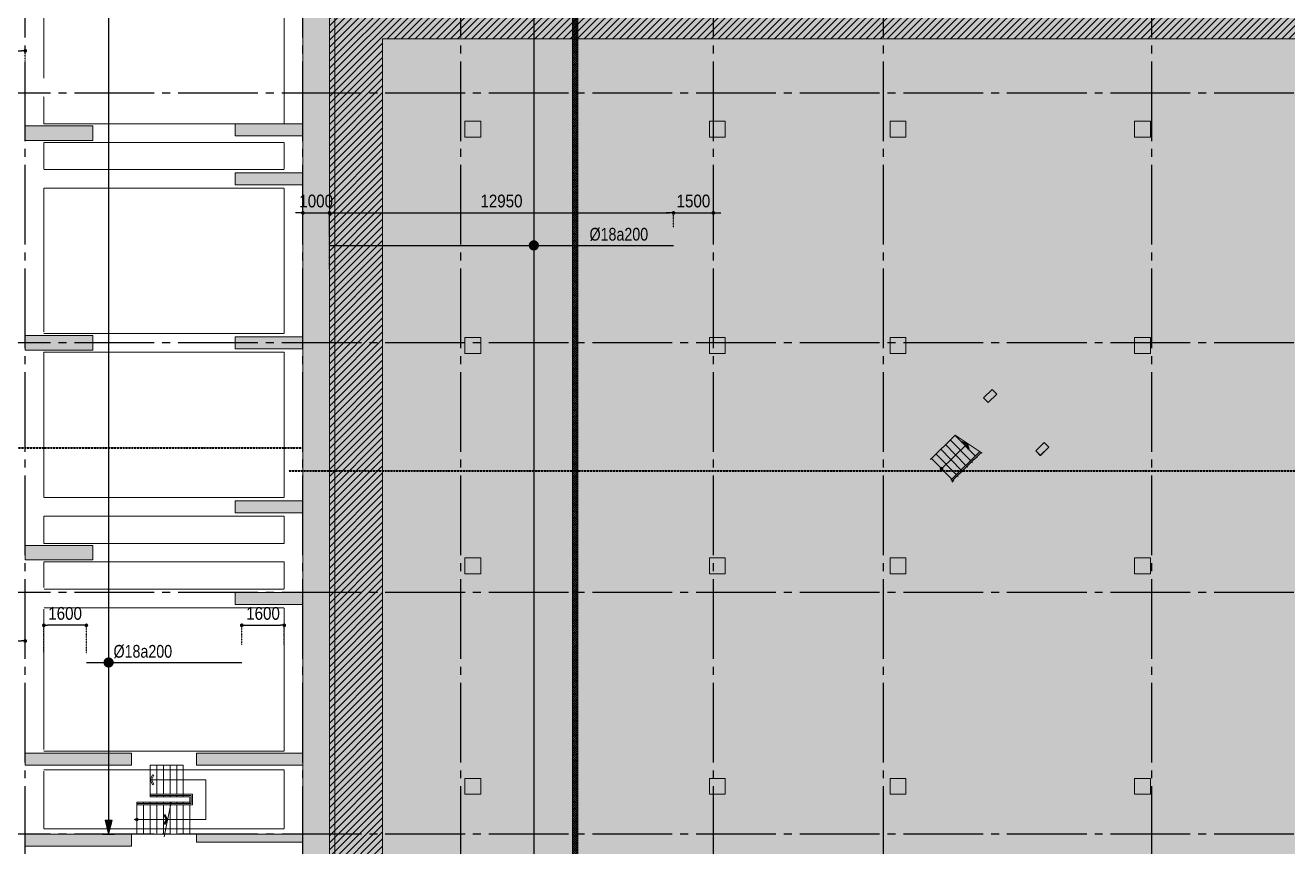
# Model space of a CAD drawing. Header units: millimetres. Extents: x -3819597 to -2591384, y 582389 to 820195.
# Drawn here: x -3077006 to -3029485, y 707156 to 738094 of the extents above; entities that cross this region are included whole.
import ezdxf
from ezdxf.enums import TextEntityAlignment as Align
from ezdxf.xclip import XClip

# ---------------------------------------------------------------- set-up
doc = ezdxf.new("R2010")
doc.units = ezdxf.units.MM
doc.header["$MEASUREMENT"] = 0
doc.header["$XCLIPFRAME"] = 0
for name, pattern in [('CENTER', [2, 1.25, -0.25, 0.25, -0.25]), ('CHG_XX_Cot_Ham 2$0$$AUDIT_BAD_LTYPE3', [0]), ('CHG_XX_Damsan_Ham 2$0$CHG_XX_Damsan_Ham 2$0$HIDDEN', [0.375, 0.25, -0.125]), ('CHG_XX_Damsan_Ham 2$0$MB Ham 2$0$Hidden21', [3, 2, -1]), ('CHG_XX_Luoi truc$0$MB_Luoi truc$0$Center101', [13, 10, -1, 1, -1]), ('DOT2', [0.125, 0, -0.125]), ('HIDDEN', [0.375, 0.25, -0.125])]:
    doc.linetypes.add(name, pattern=pattern)
doc.layers.get('0').update_dxf_attribs({"lineweight": 9})
doc.layers.get('Defpoints').update_dxf_attribs({"color": 10, "lineweight": 0})
for name, color, linetype in [('02HN. TEXT B', 1, 'Continuous'), ('08HN. SSS X', 6, 'Continuous'), ('12HN. GRID', 1, 'CENTER'), ("CHG_XX_Damsan_Ham 2$0$CHG_XX_Damsan_Ham 2$0$'S_General_Hatch_8", 8, 'Continuous'), ('CHG_XX_Damsan_Ham 2$0$MB Ham 2$0$Staircase', 30, 'Continuous'), ('CHG_XX_Damsan_Ham 2$0$MB Ham 2$0$Staircase Hidden', 34, 'CHG_XX_Damsan_Ham 2$0$MB Ham 2$0$Hidden21'), ('CHG_XX_Luoi truc$0$Grid', 34, 'Continuous'), ('CHG_XX_Luoi truc$0$Grid Line', 8, 'CHG_XX_Luoi truc$0$MB_Luoi truc$0$Center101'), ('dim', 51, 'Continuous')]:
    doc.layers.add(name, color=color, linetype=linetype)
for name, color, linetype, lineweight, plot in [('CHG_XX_Cot_Ham 2$0$NS-Column-H2', 90, 'Continuous', 13, False), ('CHG_XX_Cot_Ham 2$0$NS-Column-H2 @ 1', 90, 'Continuous', 13, False), ('CHG_XX_Cot_Ham 2$0$NS-Column-H2 @ 150', 90, 'Continuous', 13, False)]:
    doc.layers.add(name, color=color, linetype=linetype, lineweight=lineweight, plot=plot)
for name, color, linetype, lineweight in [('CHG_XX_Cot_Ham 2$0$NS-Pier-H2', 150, 'Continuous', 13), ('CHG_XX_Cot_Ham 2$0$NS-Pier-H2 @ 1', 150, 'Continuous', 13), ('CHG_XX_Cot_Ham 2$0$NS-Pier-H2 @ 150', 150, 'Continuous', 13), ("CHG_XX_Damsan_Ham 2$0$CHG_XX_Damsan_Ham 2$0$'S_General_Hidden_1 Thin", 1, 'CHG_XX_Damsan_Ham 2$0$CHG_XX_Damsan_Ham 2$0$HIDDEN', 18), ('CHG_XX_Damsan_Ham 2$0$CHG_XX_Damsan_Ham 2$0$DBAO', 3, 'Continuous', 13), ('CHG_XX_Damsan_Ham 2$0$CHG_XX_Damsan_Ham 2$0$DTE-MEP-H-SLAB TEXT', 3, 'Continuous', 0), ('CHG_XX_Damsan_Ham 2$0$CHG_XX_Damsan_Ham 2$0$HATCH', 154, 'Continuous', 9), ('CHG_XX_Damsan_Ham 2$0$CHG_XX_Damsan_Ham 2$0$mach ngung thi cong', 6, 'Continuous', 13), ('CHG_XX_Damsan_Ham 2$0$CHG_XX_Damsan_Ham 2$0$Start hatch', 8, 'Continuous', 25), ('CHG_XX_Damsan_Ham 2$0$HATCH', 57, 'Continuous', 9), ('CHG_XX_Damsan_Ham 2$0$mach ngung thi cong', 6, 'Continuous', 13), ('CHG_XX_Damsan_Ham 2$0$tam cap ram', 8, 'Continuous', 5), ('thep chay suot', 5, 'HIDDEN', 40)]:
    doc.layers.add(name, color=color, linetype=linetype, lineweight=lineweight)
doc.styles.add('[HN042014]STYLE', font='arial.ttf', dxfattribs={"width": 0.8})
doc.styles.add('CHG_XX_Luoi truc$0$MB_Luoi truc$0$Grid A-F$0$VNI-HelveCB', font='VHELVCB_0.TTF')
doc.styles.add('MB_Luoi truc$0$Arial_C', font='arial.ttf', dxfattribs={"width": 0.85})
doc.dimstyles.new('200', dxfattribs={"dimscale": 200, "dimtxt": 2.4, "dimasz": 0.7, "dimexe": 0.0003, "dimexo": 0, "dimgap": 1, "dimtad": 1, "dimdec": 0, "dimzin": 12, "dimdsep": 46, "dimtxsty": 'MB_Luoi truc$0$Arial_C', "dimblk": 'MB_Luoi truc$0$_Dot', "dimcen": 0.5, "dimclrd": 256, "dimclre": 8, "dimclrt": 1, "dimadec": 0, "dimazin": 0, "dimtfac": 1, "dimtdec": 0, "dimtix": 1, "dimtmove": 2, "dimatfit": 3, "dimldrblk": 'MB_Luoi truc$0$HTT Arrow 30', "dimfxl": 1, "dimtolj": 1, "dimtzin": 0, "dimlwe": -1, "dimarcsym": 0})
pattern_1 = [(45, (170555.19, -8650), (-44.194174, 44.194174), []), (135, (170555.19, -8650), (-44.194174, -44.194174), [])]

# ---------------------------------------------------------------- blocks, each defined once
blk = doc.blocks.new('*U77')
at = {"layer": '12HN. GRID', "linetype": 'Continuous'}
h = blk.add_hatch(color=256, dxfattribs=at)
h.dxf.hatch_style = 1
h.paths.add_polyline_path([(-44, 8652), (44, 8652), (0, 8828)])
h = blk.add_hatch(color=256, dxfattribs=at)
h.dxf.hatch_style = 1
h.paths.add_polyline_path([(0, -2155), (44, -1979), (-44, -1979)])
at = {"layer": '08HN. SSS X', "linetype": 'ByBlock', "ltscale": 10}
for p, q in [((-279, 0), (1671, 0)), ((-279, 0), (-279, 0)), ((1671, 0), (1671, 0))]:
    blk.add_line(p, q, dxfattribs=at)
at = {"layer": '12HN. GRID', "linetype": 'Continuous'}
for p, q in [((-75, 8828), (75, 8828)), ((-44, 8652), (0, 8828)), ((0, 8828), (0, -2155)), ((0, 8828), (44, 8652)), ((-44, 8652), (44, 8652)), ((-44, -1979), (44, -1979)), ((-44, -1979), (0, -2155)), ((0, -2155), (44, -1979)), ((-75, -2155), (75, -2155))]:
    blk.add_line(p, q, dxfattribs=at)
at = {"layer": '12HN. GRID', "linetype": 'Continuous', "const_width": 64, "flags": 128}
blk.add_lwpolyline([(-32, 0, 1), (32, 0, 1)], format="xyb", close=True, dxfattribs=at)
at = {"layer": '02HN. TEXT B', "linetype": 'ByBlock', "style": '[HN042014]STYLE', "width": 0.8, "flags": 8}
blk.add_attdef('1', text='', height=160, dxfattribs=at).set_placement((62, 140), align=Align.MIDDLE_LEFT)
blk.add_attdef('0', text='', height=160, dxfattribs=at).set_placement((1102, 160), align=Align.MIDDLE_CENTER)
at = {"layer": 'Defpoints', "color": 9, "linetype": 'ByBlock', "style": '[HN042014]STYLE', "width": 0.8, "flags": 9}
for tag, p in [('2', (1128, 8134)), ('3', (1128, 7729)), ('4', (1128, 7324)), ('5', (1128, 6934))]:
    blk.add_attdef(tag, text='', height=250, dxfattribs=at).set_placement(p, align=Align.MIDDLE_CENTER)
blk = doc.blocks.new('MB_Luoi truc$0$_Dot')
at = {"color": 0, "linetype": 'ByBlock', "lineweight": -2}
blk.add_line((-0.5, 0), (-1, 0), dxfattribs=at)
at = {"color": 0, "linetype": 'ByBlock', "const_width": 0.5}
blk.add_lwpolyline([(-0.25, 0, 1), (0.25, 0, 1)], format="xyb", close=True, dxfattribs=at)
blk = doc.blocks.new('*D76')
at = {"layer": 'Defpoints', "color": 0, "transparency": 16777216}
for p in [(-3076306, 715496), (-3076306, 714434), (-3074706, 714434)]:
    blk.add_point(p, dxfattribs=at)
at = {"layer": 'dim', "color": 8, "linetype": 'DOT2', "transparency": 16777216}
for p, q in [((-3076306, 714434), (-3076306, 715496)), ((-3074706, 714434), (-3074706, 715496))]:
    blk.add_line(p, q, dxfattribs=at)
at = {"layer": 'dim', "lineweight": -2, "transparency": 16777216}
blk.add_line((-3074846, 715496), (-3076166, 715496), dxfattribs=at)
at = {"layer": 'dim', "lineweight": -2, "transparency": 16777216, "xscale": 140, "yscale": 140, "zscale": 140, "rotation": 180}
blk.add_blockref('MB_Luoi truc$0$_Dot', (-3076306, 715496), dxfattribs=at)
at = {"layer": 'dim', "lineweight": -2, "transparency": 16777216, "xscale": 140, "yscale": 140, "zscale": 140}
blk.add_blockref('MB_Luoi truc$0$_Dot', (-3074706, 715496), dxfattribs=at)
at = {"layer": 'dim', "color": 1, "transparency": 16777216, "insert": (-3075506, 715941), "char_height": 480, "attachment_point": 5, "style": 'MB_Luoi truc$0$Arial_C'}
blk.add_mtext('\\A1;1600', dxfattribs=at)
blk = doc.blocks.new('MB_Luoi truc$0$HTT Arrow 30')
blk.add_hatch(color=256).paths.add_polyline_path([(-2.5, 0.375), (-2.5, -0.375), (0, 0)])
at = {"color": 0, "linetype": 'ByBlock', "lineweight": -2}
for p, q in [((0, 0), (-2.5, 0.375)), ((-2.5, -0.375), (-2.5, 0.375)), ((0, 0), (-2.5, -0.375))]:
    blk.add_line(p, q, dxfattribs=at)
blk = doc.blocks.new('*D78')
at = {"layer": 'Defpoints', "color": 0, "transparency": 16777216}
for p in [(-3067256, 715496), (-3068856, 714758), (-3067256, 714758)]:
    blk.add_point(p, dxfattribs=at)
at = {"layer": 'dim', "color": 8, "linetype": 'DOT2', "transparency": 16777216}
for p, q in [((-3068856, 714758), (-3068856, 715496)), ((-3067256, 714758), (-3067256, 715496))]:
    blk.add_line(p, q, dxfattribs=at)
at = {"layer": 'dim', "lineweight": -2, "transparency": 16777216}
blk.add_line((-3068716, 715496), (-3067396, 715496), dxfattribs=at)
at = {"layer": 'dim', "lineweight": -2, "transparency": 16777216, "xscale": 140, "yscale": 140, "zscale": 140, "rotation": 180}
blk.add_blockref('MB_Luoi truc$0$_Dot', (-3068856, 715496), dxfattribs=at)
at = {"layer": 'dim', "lineweight": -2, "transparency": 16777216, "xscale": 140, "yscale": 140, "zscale": 140}
blk.add_blockref('MB_Luoi truc$0$_Dot', (-3067256, 715496), dxfattribs=at)
at = {"layer": 'dim', "color": 1, "transparency": 16777216, "insert": (-3068056, 715941), "char_height": 480, "attachment_point": 5, "style": 'MB_Luoi truc$0$Arial_C'}
blk.add_mtext('\\A1;1600', dxfattribs=at)
blk = doc.blocks.new('*D81')
at = {"layer": 'Defpoints', "color": 0, "transparency": 16777216}
for p in [(-3077006, 714906), (-3078806, 714434), (-3077006, 714434)]:
    blk.add_point(p, dxfattribs=at)
at = {"layer": 'dim', "color": 8, "linetype": 'DOT2', "transparency": 16777216}
for p, q in [((-3078806, 714434), (-3078806, 714906)), ((-3077006, 714434), (-3077006, 714906))]:
    blk.add_line(p, q, dxfattribs=at)
at = {"layer": 'dim', "lineweight": -2, "transparency": 16777216}
blk.add_line((-3078666, 714906), (-3077146, 714906), dxfattribs=at)
at = {"layer": 'dim', "lineweight": -2, "transparency": 16777216, "xscale": 140, "yscale": 140, "zscale": 140, "rotation": 180}
blk.add_blockref('MB_Luoi truc$0$_Dot', (-3078806, 714906), dxfattribs=at)
at = {"layer": 'dim', "lineweight": -2, "transparency": 16777216, "xscale": 140, "yscale": 140, "zscale": 140}
blk.add_blockref('MB_Luoi truc$0$_Dot', (-3077006, 714906), dxfattribs=at)
at = {"layer": 'dim', "color": 1, "transparency": 16777216, "insert": (-3077906, 715351), "char_height": 480, "attachment_point": 5, "style": 'MB_Luoi truc$0$Arial_C'}
blk.add_mtext('\\A1;1800', dxfattribs=at)
blk = doc.blocks.new('*U676')
at = {"layer": 'thep chay suot', "linetype": 'HIDDEN', "ltscale": 10}
blk.add_line((-16401, 0), (1993, 0), dxfattribs=at)
at = {"layer": 'thep chay suot', "linetype": 'ByBlock', "ltscale": 0.001}
blk.add_line((-16401, 0), (-16401, 0), dxfattribs=at)
at = {"layer": '02HN. TEXT B', "linetype": 'ByBlock', "style": '[HN042014]STYLE', "width": 0.8, "flags": 8}
blk.add_attdef('0', text='', height=160, dxfattribs=at).set_placement((-351, 260), align=Align.MIDDLE_CENTER)
blk.add_attdef('1', text='', height=160, dxfattribs=at).set_placement((152, 180), align=Align.MIDDLE_LEFT)
at = {"layer": 'Defpoints', "color": 9, "linetype": 'ByBlock', "style": '[HN042014]STYLE', "width": 0.8, "flags": 9}
for tag, p in [('2', (-12026, -1275)), ('3', (-12026, -1680)), ('4', (-12026, -2085)), ('5', (-12026, -2475))]:
    blk.add_attdef(tag, text='', height=250, dxfattribs=at).set_placement(p, align=Align.MIDDLE_CENTER)
blk = doc.blocks.new('*U741')
at = {"layer": '12HN. GRID', "linetype": 'Continuous'}
h = blk.add_hatch(color=256, dxfattribs=at)
h.dxf.hatch_style = 1
h.paths.add_polyline_path([(-44, 3417), (44, 3417), (0, 3593)])
h = blk.add_hatch(color=256, dxfattribs=at)
h.dxf.hatch_style = 1
h.paths.add_polyline_path([(0, -11824), (44, -11648), (-44, -11648)])
at = {"layer": '08HN. SSS X', "linetype": 'ByBlock', "ltscale": 10}
for p, q in [((-2564, 0), (1753, 0)), ((-2564, 0), (-2564, 0)), ((1753, 0), (1753, 0))]:
    blk.add_line(p, q, dxfattribs=at)
at = {"layer": '12HN. GRID', "linetype": 'Continuous'}
for p, q in [((-75, 3593), (75, 3593)), ((-44, 3417), (0, 3593)), ((0, 3593), (0, -11824)), ((0, 3593), (44, 3417)), ((-44, 3417), (44, 3417)), ((-44, -11648), (44, -11648)), ((-44, -11648), (0, -11824)), ((0, -11824), (44, -11648)), ((-75, -11824), (75, -11824))]:
    blk.add_line(p, q, dxfattribs=at)
at = {"layer": '12HN. GRID', "linetype": 'Continuous', "const_width": 64, "flags": 128}
blk.add_lwpolyline([(-32, 0, 1), (32, 0, 1)], format="xyb", close=True, dxfattribs=at)
at = {"layer": '02HN. TEXT B', "linetype": 'ByBlock', "style": '[HN042014]STYLE', "width": 0.8, "flags": 8}
blk.add_attdef('1', text='', height=160, dxfattribs=at).set_placement((699, 140), align=Align.MIDDLE_LEFT)
blk.add_attdef('0', text='', height=160, dxfattribs=at).set_placement((1102, 160), align=Align.MIDDLE_CENTER)
at = {"layer": 'Defpoints', "color": 9, "linetype": 'ByBlock', "style": '[HN042014]STYLE', "width": 0.8, "flags": 9}
for tag, p in [('2', (99, 8444)), ('3', (99, 8039)), ('4', (99, 7634)), ('5', (99, 7244))]:
    blk.add_attdef(tag, text='', height=250, dxfattribs=at).set_placement(p, align=Align.MIDDLE_CENTER)
blk = doc.blocks.new('*D740')
at = {"layer": 'Defpoints', "color": 0, "transparency": 16777216}
for p in [(-3051106, 731026), (-3052606, 730462), (-3051106, 730462)]:
    blk.add_point(p, dxfattribs=at)
at = {"layer": 'dim', "lineweight": -2, "transparency": 16777216}
for p, q in [((-3052746, 731026), (-3052886, 731026)), ((-3052606, 731026), (-3051106, 731026)), ((-3050966, 731026), (-3050826, 731026))]:
    blk.add_line(p, q, dxfattribs=at)
at = {"layer": 'dim', "color": 8, "linetype": 'DOT2', "transparency": 16777216}
for p, q in [((-3052606, 730462), (-3052606, 731026)), ((-3051106, 730462), (-3051106, 731026))]:
    blk.add_line(p, q, dxfattribs=at)
at = {"layer": 'dim', "lineweight": -2, "transparency": 16777216, "xscale": 140, "yscale": 140, "zscale": 140}
blk.add_blockref('MB_Luoi truc$0$_Dot', (-3052606, 731026), dxfattribs=at)
at = {"layer": 'dim', "lineweight": -2, "transparency": 16777216, "xscale": 140, "yscale": 140, "zscale": 140, "rotation": 180}
blk.add_blockref('MB_Luoi truc$0$_Dot', (-3051106, 731026), dxfattribs=at)
at = {"layer": 'dim', "color": 1, "transparency": 16777216, "insert": (-3051856, 731471), "char_height": 480, "attachment_point": 5, "style": 'MB_Luoi truc$0$Arial_C'}
blk.add_mtext('\\A1;1500', dxfattribs=at)
blk = doc.blocks.new('*U1035')
at = {"layer": 'CHG_XX_Cot_Ham 2$0$NS-Pier-H2 @ 1'}
h = blk.add_hatch(color=256, dxfattribs=at)
h.dxf.hatch_style = 1
h.paths.add_polyline_path([(450, 0), (0, 0), (0, -2550), (450, -2550)])
at = {"layer": 'CHG_XX_Cot_Ham 2$0$NS-Pier-H2 @ 150'}
h = blk.add_hatch(color=256, dxfattribs=at)
h.dxf.hatch_style = 1
h.paths.add_polyline_path([(450, 0), (0, 0), (0, -2550), (450, -2550)])
blk = doc.blocks.new('CHG_XX_Cot_Ham 2$0$Block A_C450x2250')
at = {"layer": 'CHG_XX_Cot_Ham 2$0$NS-Pier-H2'}
blk.add_lwpolyline([(450, -2550), (0, -2550), (0, 0), (450, 0)], close=True, dxfattribs=at)
blk.add_blockref('*U1035', (0, 0), dxfattribs=at)
blk = doc.blocks.new('*U1036')
at = {"layer": 'CHG_XX_Cot_Ham 2$0$NS-Column-H2 @ 1'}
h = blk.add_hatch(color=256, dxfattribs=at)
h.dxf.hatch_style = 1
h.paths.add_polyline_path([(-300, -300), (-300, 300), (300, 300), (300, -300)])
at = {"layer": 'CHG_XX_Cot_Ham 2$0$NS-Column-H2 @ 150'}
h = blk.add_hatch(color=256, dxfattribs=at)
h.dxf.hatch_style = 1
h.paths.add_polyline_path([(-300, -300), (-300, 300), (300, 300), (300, -300)])
blk = doc.blocks.new('CHG_XX_Cot_Ham 2$0$HoBoi_C600x600')
at = {"layer": 'CHG_XX_Cot_Ham 2$0$NS-Column-H2'}
blk.add_lwpolyline([(300, -300), (300, 300), (-300, 300), (-300, -300)], close=True, dxfattribs=at)
blk.add_blockref('*U1036', (0, 0), dxfattribs=at)
blk = doc.blocks.new('CHG_XX_Cot_Ham 2$0$Block A_C10450x300')
at = {"layer": 'CHG_XX_Cot_Ham 2$0$NS-Pier-H2'}
h = blk.add_hatch(color=256, dxfattribs=at)
h.dxf.hatch_style = 1
h.paths.add_polyline_path([(6450, 0), (6450, -450), (10450, -450), (10450, 0)])
h.paths.add_polyline_path([(4000, -450), (4000, 0), (0, 0), (0, -450)])
for points in [[(0, 0), (4000, 0), (4000, -450), (0, -450)], [(6450, 0), (10450, 0), (10450, -450), (6450, -450)]]:
    blk.add_lwpolyline(points, close=True, dxfattribs=at)
blk = doc.blocks.new('*U1038')
at = {"layer": 'CHG_XX_Cot_Ham 2$0$NS-Pier-H2 @ 1'}
h = blk.add_hatch(color=256, dxfattribs=at)
h.dxf.hatch_style = 1
h.paths.add_polyline_path([(550, 0), (0, 0), (0, -2550), (550, -2550)])
at = {"layer": 'CHG_XX_Cot_Ham 2$0$NS-Pier-H2 @ 150'}
h = blk.add_hatch(color=256, dxfattribs=at)
h.dxf.hatch_style = 1
h.paths.add_polyline_path([(550, 0), (0, 0), (0, -2550), (550, -2550)])
blk = doc.blocks.new('CHG_XX_Cot_Ham 2$0$550x2550')
at = {"layer": 'CHG_XX_Cot_Ham 2$0$NS-Pier-H2'}
blk.add_lwpolyline([(550, -2550), (0, -2550), (0, 0), (550, 0)], close=True, dxfattribs=at)
blk.add_blockref('*U1038', (0, 0), dxfattribs=at)
blk = doc.blocks.new('*U1029')
at = {"layer": 'CHG_XX_Luoi truc$0$Grid Line'}
blk.add_line((0, 0), (0, 608), dxfattribs=at)
at = {"layer": 'CHG_XX_Luoi truc$0$Grid', "lineweight": -2, "style": 'CHG_XX_Luoi truc$0$MB_Luoi truc$0$Grid A-F$0$VNI-HelveCB'}
for tag, p in [('GRIDSUB', (0, 617)), ('GRID', (0, -9))]:
    blk.add_attdef(tag, text='', height=5, dxfattribs=at).set_placement(p, align=Align.MIDDLE)
blk = doc.blocks.new('*U1031')
at = {"layer": 'CHG_XX_Luoi truc$0$Grid Line'}
blk.add_line((0, 0), (0, 438), dxfattribs=at)
at = {"layer": 'CHG_XX_Luoi truc$0$Grid', "lineweight": -2, "style": 'CHG_XX_Luoi truc$0$MB_Luoi truc$0$Grid A-F$0$VNI-HelveCB'}
for tag, p in [('GRIDSUB', (0, 447)), ('GRID', (0, -9))]:
    blk.add_attdef(tag, text='', height=5, dxfattribs=at).set_placement(p, align=Align.MIDDLE)
blk = doc.blocks.new('CHG_XX_Luoi truc')
at = {"layer": 'CHG_XX_Luoi truc$0$Grid', "xscale": 300, "yscale": 300, "zscale": 300}
for p in [(12250, -12747), (22700, -12747), (28650, -12747), (38150, -12747), (44550, -12747), (54650, -12747)]:
    blk.add_blockref('*U1029', p, dxfattribs=at)
at = {"layer": 'CHG_XX_Luoi truc$0$Grid', "xscale": 300.0000000000013, "yscale": 300.0000000000013, "zscale": 300.0000000000013, "rotation": 90}
for p in [(110703, 125550), (110703, 116150), (110703, 106750), (110703, 97650)]:
    blk.add_blockref('*U1031', p, dxfattribs=at)
blk = doc.blocks.new('CHG_XX_Cot_Ham 2')
at = {"layer": 'CHG_XX_Cot_Ham 2$0$NS-Column-H2'}
h = blk.add_hatch(color=256, dxfattribs=at)
h.paths.add_polyline_path([(48641.1, 114396), (48816.3, 114217.7), (48495.4, 113902.2), (48320.1, 114080.5)])
h.paths.add_polyline_path([(50603.8, 112399.1), (50779, 112220.8), (50457.1, 111906.3), (50282.9, 112083.6)])
at = {"layer": 'CHG_XX_Cot_Ham 2$0$NS-Pier-H2'}
h = blk.add_hatch(color=256, dxfattribs=at)
h.dxf.hatch_style = 1
h.paths.add_polyline_path([(99639.2, 163400), (-10900, 163400), (-10900, 85450), (-300, 85450), (-300, 84050), (32350, 84050), (32350, -9000), (103575.5, -9000), (106050, -6022), (106050, 158254.3)])
h.paths.add_polyline_path([(99533.7, 163100), (105750, 158110.4), (105750, 90450), (105650, 90450), (105750, 90450), (105750, 13850), (105750, 13722.3), (105750, -5913.6), (103434.7, -8700), (93599.8, -8700), (93299.8, -8700), (32650, -8700), (32650, 84350), (0, 84350), (0, 85750), (-10600, 85750), (-10600, 163100), (93600, 163100)], flags=16)
h = blk.add_hatch(color=256, dxfattribs=at)
h.dxf.hatch_style = 1
h.paths.add_polyline_path([(18700, 97650), (18700, 97350), (22700, 97350), (22700, 97650)])
h.paths.add_polyline_path([(16250, 97200), (16250, 97650), (12250, 97650), (12250, 97200)])
at = {"layer": 'CHG_XX_Cot_Ham 2$0$NS-Column-H2'}
for points in [[(48641.1, 114396), (48816.3, 114217.7), (48495.4, 113902.2), (48320.1, 114080.5), (48641.1, 114396)], [(50603.8, 112399.1), (50779, 112220.8), (50457.1, 111906.3), (50282.9, 112083.6), (50603.8, 112399.1)], [(50603.8, 112399.1), (50779, 112220.8), (50458.1, 111905.3), (50282.9, 112083.6), (50603.8, 112399.1)]]:
    blk.add_lwpolyline(points, dxfattribs=at)
at = {"layer": 'CHG_XX_Cot_Ham 2$0$NS-Column-H2', "linetype": 'CHG_XX_Cot_Ham 2$0$$AUDIT_BAD_LTYPE3'}
for points in [[(48495.4, 113902.2), (48816.3, 114217.7), (48641.1, 114396), (48320.1, 114080.5), (48495.4, 113902.2)], [(50458.1, 111905.3), (50779, 112220.8), (50603.8, 112399.1), (50282.9, 112083.6), (50458.1, 111905.3)]]:
    blk.add_lwpolyline(points, dxfattribs=at)
at = {"layer": 'CHG_XX_Cot_Ham 2$0$NS-Pier-H2'}
for points in [[(12250, 97650), (16250, 97650), (16250, 97200), (12250, 97200)], [(18700, 97650), (22700, 97650), (22700, 97350), (18700, 97350)]]:
    blk.add_lwpolyline(points, close=True, dxfattribs=at)
at = {"layer": 'Defpoints'}
for p, q in [((48495.4, 113902.2), (48320.1, 114080.5)), ((50458.1, 111905.3), (50282.9, 112083.6))]:
    blk.add_line(p, q, dxfattribs=at)
at = {"layer": 'CHG_XX_Cot_Ham 2$0$NS-Column-H2'}
for p in [(29100, 124200), (38300, 124200), (45100, 124200), (54300, 124200), (29100, 116050), (38300, 116050), (45100, 116050), (54300, 116050), (29100, 107750), (38300, 107750), (45100, 107750), (54300, 107750), (29100, 99450), (38300, 99450), (45100, 99450), (54300, 99450)]:
    blk.add_blockref('CHG_XX_Cot_Ham 2$0$HoBoi_C600x600', p, dxfattribs=at)
at = {"layer": 'CHG_XX_Cot_Ham 2$0$NS-Pier-H2'}
for name, p in [('CHG_XX_Luoi truc', (0, 0)), ('CHG_XX_Cot_Ham 2$0$Block A_C10450x300', (12250, 100700))]:
    blk.add_blockref(name, p, dxfattribs=at)
at = {"layer": 'CHG_XX_Cot_Ham 2$0$NS-Pier-H2', "rotation": 90}
for p in [(12250, 123775), (12250, 115875), (12250, 107975)]:
    blk.add_blockref('CHG_XX_Cot_Ham 2$0$550x2550', p, dxfattribs=at)
at = {"layer": 'CHG_XX_Cot_Ham 2$0$NS-Pier-H2', "xscale": -1, "rotation": 90}
for p in [(20150, 124400), (20150, 124400), (20150, 122550), (20150, 116375), (20150, 110200), (20150, 106750), (20150, 106750)]:
    blk.add_blockref('CHG_XX_Cot_Ham 2$0$Block A_C450x2250', p, dxfattribs=at)
blk = doc.blocks.new('CHG_XX_Damsan_Ham 2$0$CHG_XX_Damsan_Ham 2$0$sdfsgdh')
at = {"layer": 'CHG_XX_Damsan_Ham 2$0$CHG_XX_Damsan_Ham 2$0$Start hatch', "ltscale": 0.5}
h = blk.add_hatch(dxfattribs=at)
h.set_pattern_fill('ANSI37', color=256, scale=500)
h.set_pattern_definition(pattern_1)
h.paths.add_polyline_path([(43750, 200), (43550, 200), (43550, -38999), (43750, -38999)])
h = blk.add_hatch(dxfattribs=at)
h.set_pattern_fill('ANSI37', color=256, scale=500)
h.set_pattern_definition(pattern_1)
h.paths.add_polyline_path([(43750, -38999), (43550, -38999), (43550, -74750), (43750, -74750)])
at = {"layer": 'CHG_XX_Damsan_Ham 2$0$CHG_XX_Damsan_Ham 2$0$DTE-MEP-H-SLAB TEXT', "color": 2, "ltscale": 0.5}
for p, q in [((43550, 200), (43550, -74750)), ((43750, -74750), (43750, 200))]:
    blk.add_line(p, q, dxfattribs=at)
blk = doc.blocks.new('CHG_XX_Damsan_Ham 2$0$MB Ham 2$0$Dot')
at = {"linetype": 'ByBlock', "lineweight": -2}
h = blk.add_hatch(color=0, dxfattribs=at)
edge = h.paths.add_edge_path()
edge.add_arc((0, 0), 0.5, 0, 360)
at = {"color": 0, "linetype": 'ByBlock', "lineweight": -2}
blk.add_line((0, -1), (0, 1), dxfattribs=at)
blk.add_circle((0, 0), 0.5, dxfattribs=at)
blk = doc.blocks.new('CHG_XX_Damsan_Ham 2$0$MB Ham 2$0$Arrow 60')
at = {"linetype": 'ByBlock', "lineweight": -2}
h = blk.add_hatch(color=0, dxfattribs=at)
h.paths.add_polyline_path([(1.88, 0.94), (1.65, 1.38), (0, 0.56), (-1.65, 1.38), (-1.88, 0.94), (0, 0)], flags=17)
h.paths.add_polyline_path([(1.65, 1.38), (1.88, 0.94), (0, 0), (-1.88, 0.94), (-1.65, 1.38), (0, 0.56)])
blk.add_hatch(color=0, dxfattribs=at).paths.add_polyline_path([(1.65, 1.38), (1.88, 0.94), (0, 0), (-1.88, 0.94), (-1.65, 1.38), (0, 0.56)])
at = {"color": 0, "linetype": 'ByBlock', "lineweight": -2}
blk.add_lwpolyline([(1.65, 1.38), (1.88, 0.94), (0, 0), (-1.88, 0.94), (-1.65, 1.38), (0, 0.56)], close=True, dxfattribs=at)
blk = doc.blocks.new('*U966')
at = {"layer": 'CHG_XX_Damsan_Ham 2$0$tam cap ram'}
h = blk.add_hatch(dxfattribs=at)
h.set_pattern_fill('_USER', color=256, scale=250, angle=90, pattern_type=0)
h.set_pattern_definition([(90, (2200, 2550), (-250, 2e-14), [])])
h.paths.add_polyline_path([(1200, 2550), (3200, 2550), (3200, 1450), (1200, 1450)])
h.paths.add_polyline_path([(1200, 1400), (3200, 1400), (3200, 1350), (1200, 1350)])
h.paths.add_polyline_path([(1200, 1200), (3200, 1200), (3200, 1150), (1200, 1150)])
h.paths.add_polyline_path([(1200, 1100), (3200, 1100), (3200, 0), (1200, 0)])
at = {"layer": 'CHG_XX_Damsan_Ham 2$0$MB Ham 2$0$Staircase'}
for p, q in [((1200, 0), (1200, 1100)), ((3200, 0), (3200, 1100)), ((0, 0), (4400, 0))]:
    blk.add_line(p, q, dxfattribs=at)
at = {"layer": 'CHG_XX_Damsan_Ham 2$0$MB Ham 2$0$Staircase Hidden'}
for p, q in [((4400, 2550), (4400, 0)), ((4400, 1200), (4400, 1350))]:
    blk.add_line(p, q, dxfattribs=at)
at = {"layer": 'CHG_XX_Damsan_Ham 2$0$tam cap ram'}
for p, q in [((0, 0), (0, 2550)), ((0, 2550), (4400, 2550)), ((1200, 1450), (1200, 2550)), ((1598, 1350), (1848, 2550)), ((1700, 1350), (1950, 2550)), ((3200, 1450), (3200, 2550)), ((600, 550), (600, 2000)), ((600, 2000), (3800, 2000)), ((3800, 550), (3800, 2000)), ((1100, 1100), (1100, 1450)), ((1100, 1450), (3300, 1450)), ((3300, 1100), (3300, 1450)), ((1100, 1100), (3300, 1100)), ((1150, 1150), (1150, 1400)), ((1150, 1400), (3250, 1400)), ((1150, 1150), (3250, 1150)), ((1200, 1150), (1200, 1400)), ((1200, 1400), (1200, 1350)), ((1200, 1350), (3200, 1350)), ((1200, 1200), (3200, 1200)), ((1200, 1200), (1200, 1150)), ((3200, 1150), (3200, 1400)), ((3250, 1150), (3250, 1400)), ((600, 550), (3800, 550))]:
    blk.add_line(p, q, dxfattribs=at)
for points in [[(1200, 2550), (3200, 2550), (3200, 1450), (1200, 1450)], [(1200, 1400), (3200, 1400), (3200, 1350), (1200, 1350)], [(1200, 1200), (3200, 1200), (3200, 1150), (1200, 1150)], [(1200, 1100), (3200, 1100), (3200, 0), (1200, 0)]]:
    blk.add_lwpolyline(points, close=True, dxfattribs=at)
for centre, start, end in [((1200, 1350), 90, 180), ((3200, 1350), 0, 90), ((1200, 1200), 180, 270), ((3200, 1200), 270, 0)]:
    blk.add_arc(centre, 1200, start, end, dxfattribs=at)
at = {"layer": 'CHG_XX_Damsan_Ham 2$0$tam cap ram', "yscale": 100, "zscale": 100}
for name, p, xscale, rotation in [('CHG_XX_Damsan_Ham 2$0$MB Ham 2$0$Arrow 60', (1835, 2000), 100, 270), ('CHG_XX_Damsan_Ham 2$0$MB Ham 2$0$Dot', (3200, 2000), 100, 270), ('CHG_XX_Damsan_Ham 2$0$MB Ham 2$0$Arrow 60', (3200, 550), -100, 90)]:
    blk.add_blockref(name, p, dxfattribs=dict(at, xscale=xscale, rotation=rotation))
blk = doc.blocks.new('CHG_XX_Damsan_Ham 2$0$ArchStaireH2')
at = {"layer": 'CHG_XX_Damsan_Ham 2$0$tam cap ram'}
for p, q in [((4700, -40800), (4700, -41900)), ((4950, -40800), (4950, -41900)), ((5200, -40800), (5200, -41900)), ((5450, -40800), (5450, -41900)), ((5700, -40800), (5700, -41900)), ((4450, -42250), (4450, -42200)), ((5950, -41950), (4700, -41950)), ((4700, -41950), (4700, -42000)), ((4700, -42250), (4700, -42200)), ((4950, -41950), (4950, -42000)), ((4950, -42250), (4950, -42200)), ((5200, -41950), (5200, -42000)), ((5200, -42250), (5200, -42200)), ((5496, -42200), (5225, -43500)), ((5450, -41950), (5450, -42000)), ((5450, -42250), (5450, -42200)), ((5700, -41950), (5700, -42000)), ((5700, -42250), (5700, -42200)), ((5950, -42250), (5950, -42200)), ((4450, -43400), (4450, -42300)), ((4700, -43400), (4700, -42300)), ((4950, -43400), (4950, -42300)), ((5200, -43400), (5200, -42300)), ((5450, -43400), (5450, -42300)), ((5700, -43400), (5700, -42300)), ((5950, -43400), (5950, -42300)), ((4200, -42850), (5360, -42850))]:
    blk.add_line(p, q, dxfattribs=at)
for points in [[(4700, -41900), (4700, -40800), (5950, -40800), (5950, -42000), (4700, -42000), (4700, -41950)], [(4700, -41350), (6800, -41350), (6800, -42850), (5360, -42850)], [(5246, -43400), (4200, -43400), (4200, -42200), (5496, -42200)], [(5475, -42300), (4200, -42300), (4200, -42250), (5485, -42250)], [(5485, -42250), (6250, -42250), (6250, -41950), (4700, -41950), (4700, -41900), (6300, -41900), (6300, -42300), (5485, -42300)], [(4700, -41950), (5950, -41950), (5950, -42000), (4700, -42000)], [(5496, -42200), (6200, -42200), (6200, -42250)], [(5950, -42000), (6200, -42000), (6200, -42200)], [(6200, -42300), (6200, -43400), (5246, -43400)]]:
    blk.add_lwpolyline(points, dxfattribs=at)
blk.add_lwpolyline([(4838, -41185), (4794, -41163), (4700, -41350), (4794, -41538), (4838, -41515), (4756, -41350)], close=True, dxfattribs=at)
ref = blk.add_blockref('*U966', (38175, -28826), dxfattribs=dict(xscale=-1, rotation=44.5054804266082))
XClip(ref).set_block_clipping_path([(3250, 1350), (3249.9999999999, 2550), (1945, 2550), (1695, 1350)])
for name, p, xscale, yscale, zscale, rotation in [('CHG_XX_Damsan_Ham 2$0$MB Ham 2$0$Arrow 60', (5360, -42850), -100.0000000000001, 100.0000000000001, 100, 90), ('CHG_XX_Damsan_Ham 2$0$MB Ham 2$0$Dot', (4200, -42850), 100.0000000000002, 100.0000000000002, 100.0000000000002, 270)]:
    blk.add_blockref(name, p, dxfattribs=dict(at, xscale=xscale, yscale=yscale, zscale=zscale, rotation=rotation))
blk = doc.blocks.new('CHG_XX_Damsan_Ham 2', base_point=(3089256, -609981))
at = {"layer": "CHG_XX_Damsan_Ham 2$0$CHG_XX_Damsan_Ham 2$0$'S_General_Hatch_8"}
h = blk.add_hatch(dxfattribs=at)
h.set_pattern_fill('CROSS', color=256, scale=2000)
edge = h.paths.add_edge_path()
edge.add_line((76750, 42625), (76750, 65250))
edge.add_line((76750, 65250), (76750, 65850))
edge.add_line((76750, 65850), (77900, 65850))
edge.add_line((77900, 65850), (77900, 89350))
edge.add_line((77900, 89350), (76850, 89350))
edge.add_line((76850, 89350), (76850, 90650))
edge.add_line((76850, 90650), (76852, 131950))
edge.add_line((76852, 131950), (51950, 131950))
edge.add_line((51950, 131950), (51950, 130600))
edge.add_line((51950, 130600), (22700, 130600))
edge.add_line((22700, 130600), (22700, 84050))
edge.add_line((22700, 84050), (32350, 84050))
edge.add_line((32350, 84050), (32350, 22700))
edge.add_line((32350, 22700), (76500, 22700))
edge.add_line((76500, 22700), (76500, 23518))
edge.add_line((76500, 23518), (76750, 23518))
edge.add_line((76750, 23518), (76750, 42625))
edge.add_line((76750, 42625), (76750, 43198))
at = {"layer": 'CHG_XX_Damsan_Ham 2$0$CHG_XX_Damsan_Ham 2$0$HATCH'}
h = blk.add_hatch(dxfattribs=at)
h.set_pattern_fill('ANSI31', color=256, scale=1500)
h.set_pattern_definition([(45, (-2702289.21, 609981.01), (-132.582521, 132.582521), [])])
h.paths.add_polyline_path([(32350, 25700), (73852, 25700), (73852, 127600), (25700, 127600), (25700, 84350), (23700, 84350), (23700, 129600), (75851, 129600), (75851, 23700), (32350, 23700)])
at = {"layer": "CHG_XX_Damsan_Ham 2$0$CHG_XX_Damsan_Ham 2$0$'S_General_Hidden_1 Thin", "ltscale": 10}
for p, q in [((22700, 124450), (22700, 130600)), ((22700, 130600), (22700, 84050)), ((12950, 126125), (12950, 130100)), ((22000, 124400), (22000, 130100)), ((12950, 124400), (12950, 125425)), ((12950, 124400), (22000, 124400)), ((12950, 122675), (12950, 123700)), ((12950, 123700), (22000, 123700)), ((22000, 122675), (22000, 123700)), ((22700, 116500), (22700, 123650)), ((22000, 122675), (12950, 122675)), ((12950, 116550), (12950, 121975)), ((22000, 121975), (12950, 121975)), ((22000, 116500), (22000, 121975)), ((12950, 116500), (22000, 116500)), ((12950, 115800), (22000, 115800)), ((12950, 110325), (12950, 115800)), ((22000, 110325), (22000, 115800)), ((22700, 108600), (22700, 115800)), ((22000, 110325), (12950, 110325)), ((12950, 108600), (12950, 109625)), ((22000, 109625), (12950, 109625)), ((22000, 108600), (22000, 109625)), ((12950, 108600), (22000, 108600)), ((12950, 107900), (22000, 107900)), ((12950, 106925), (12950, 107900)), ((22000, 106875), (22000, 107900)), ((22700, 100745), (22700, 107900)), ((22000, 106875), (12950, 106875)), ((22000, 106175), (12950, 106175)), ((12950, 100825), (12950, 106125)), ((22000, 100775), (22000, 106175)), ((12950, 100775), (22000, 100775)), ((12950, 100075), (22000, 100075)), ((12950, 97850), (12950, 100025)), ((22000, 97850), (22000, 100075)), ((22700, 97850), (22700, 100025)), ((12950, 97850), (22000, 97850))]:
    blk.add_line(p, q, dxfattribs=at)
at = {"layer": 'CHG_XX_Damsan_Ham 2$0$CHG_XX_Damsan_Ham 2$0$HATCH'}
blk.add_lwpolyline([(32350, 25700), (73852, 25700), (73852, 127600), (25700, 127600), (25700, 84350), (23700, 84350), (23700, 129600), (75851, 129600), (75851, 23700), (32350, 23700), (32350, 25700)], dxfattribs=at)
at = {"layer": 'CHG_XX_Damsan_Ham 2$0$CHG_XX_Damsan_Ham 2$0$mach ngung thi cong'}
blk.add_lwpolyline([(23700, 90148), (-100, 90150), (-100, 153400), (99650, 153400), (99650, 71950), (75851, 71950), (75851, 88800), (75851, 88800), (75851, 129600), (23700, 129600)], close=True, dxfattribs=at)
at = {"layer": 'CHG_XX_Damsan_Ham 2$0$mach ngung thi cong'}
blk.add_lwpolyline([(23900, 90148), (-100, 90150), (-100, 153400), (99650, 153400), (99650, 71950), (75549, 71950), (75549, 88800), (75549, 88800), (75549, 129500), (23900, 129500)], close=True, dxfattribs=at)
at = {"layer": 'CHG_XX_Damsan_Ham 2$0$CHG_XX_Damsan_Ham 2$0$DBAO'}
blk.add_blockref('CHG_XX_Cot_Ham 2', (0, 0), dxfattribs=at)
at = {"layer": 'CHG_XX_Damsan_Ham 2$0$CHG_XX_Damsan_Ham 2$0$DTE-MEP-H-SLAB TEXT'}
blk.add_blockref('CHG_XX_Damsan_Ham 2$0$CHG_XX_Damsan_Ham 2$0$sdfsgdh', (-10700, 160900), dxfattribs=at)
at = {"layer": 'CHG_XX_Damsan_Ham 2$0$HATCH'}
for name, p in [('CHG_XX_Cot_Ham 2', (0, 0)), ('CHG_XX_Damsan_Ham 2$0$ArchStaireH2', (12250, 141050))]:
    blk.add_blockref(name, p, dxfattribs=at)
blk = doc.blocks.new('*D752')
at = {"layer": 'Defpoints', "color": 0, "transparency": 16777216}
for p in [(-3065556, 731026), (-3066556, 730147), (-3065556, 730185)]:
    blk.add_point(p, dxfattribs=at)
at = {"layer": 'dim', "lineweight": -2, "transparency": 16777216}
for p, q in [((-3066696, 731026), (-3066836, 731026)), ((-3066556, 731026), (-3065556, 731026)), ((-3065416, 731026), (-3065276, 731026))]:
    blk.add_line(p, q, dxfattribs=at)
at = {"layer": 'dim', "color": 8, "linetype": 'DOT2', "transparency": 16777216}
for p, q in [((-3066556, 730147), (-3066556, 731026)), ((-3065556, 730185), (-3065556, 731026))]:
    blk.add_line(p, q, dxfattribs=at)
at = {"layer": 'dim', "lineweight": -2, "transparency": 16777216, "xscale": 140, "yscale": 140, "zscale": 140}
blk.add_blockref('MB_Luoi truc$0$_Dot', (-3066556, 731026), dxfattribs=at)
at = {"layer": 'dim', "lineweight": -2, "transparency": 16777216, "xscale": 140, "yscale": 140, "zscale": 140, "rotation": 180}
blk.add_blockref('MB_Luoi truc$0$_Dot', (-3065556, 731026), dxfattribs=at)
at = {"layer": 'dim', "color": 1, "transparency": 16777216, "insert": (-3066056, 731471), "char_height": 480, "attachment_point": 5, "style": 'MB_Luoi truc$0$Arial_C'}
blk.add_mtext('\\A1;1000', dxfattribs=at)
blk = doc.blocks.new('*D756')
at = {"layer": 'Defpoints', "color": 0, "transparency": 16777216}
for p in [(-3052606, 731026), (-3052606, 730991), (-3065556, 728926)]:
    blk.add_point(p, dxfattribs=at)
at = {"layer": 'dim', "color": 8, "linetype": 'DOT2', "transparency": 16777216}
for p, q in [((-3065556, 728926), (-3065556, 731026)), ((-3052606, 730991), (-3052606, 731026))]:
    blk.add_line(p, q, dxfattribs=at)
at = {"layer": 'dim', "lineweight": -2, "transparency": 16777216}
blk.add_line((-3065416, 731026), (-3052746, 731026), dxfattribs=at)
at = {"layer": 'dim', "lineweight": -2, "transparency": 16777216, "xscale": 140, "yscale": 140, "zscale": 140, "rotation": 180}
blk.add_blockref('MB_Luoi truc$0$_Dot', (-3065556, 731026), dxfattribs=at)
at = {"layer": 'dim', "lineweight": -2, "transparency": 16777216, "xscale": 140, "yscale": 140, "zscale": 140}
blk.add_blockref('MB_Luoi truc$0$_Dot', (-3052606, 731026), dxfattribs=at)
at = {"layer": 'dim', "color": 1, "transparency": 16777216, "insert": (-3059081, 731471), "char_height": 480, "attachment_point": 5, "style": 'MB_Luoi truc$0$Arial_C'}
blk.add_mtext('\\A1;12950', dxfattribs=at)
blk = doc.blocks.new('*U832')
at = {"layer": '12HN. GRID', "linetype": 'Continuous'}
h = blk.add_hatch(color=256, dxfattribs=at)
h.dxf.hatch_style = 1
h.paths.add_polyline_path([(-44, 5957), (44, 5957), (0, 6133)])
h = blk.add_hatch(color=256, dxfattribs=at)
h.dxf.hatch_style = 1
h.paths.add_polyline_path([(0, -9284), (44, -9108), (-44, -9108)])
for p, q in [((-75, 6133), (75, 6133)), ((-44, 5957), (0, 6133)), ((0, 6133), (0, -9284)), ((0, 6133), (44, 5957)), ((-44, 5957), (44, 5957)), ((-44, -9108), (44, -9108)), ((-44, -9108), (0, -9284)), ((0, -9284), (44, -9108)), ((-75, -9284), (75, -9284))]:
    blk.add_line(p, q, dxfattribs=at)
at = {"layer": '12HN. GRID', "linetype": 'Continuous', "const_width": 64, "flags": 128}
blk.add_lwpolyline([(-32, 0, 1), (32, 0, 1)], format="xyb", close=True, dxfattribs=at)
at = {"layer": 'thep chay suot', "linetype": 'HIDDEN', "ltscale": 10}
blk.add_line((-4783, 0), (6297, 0), dxfattribs=at)
at = {"layer": 'thep chay suot', "linetype": 'ByBlock', "ltscale": 0.001}
for p, q in [((-4783, 0), (-4783, 0)), ((6297, 0), (6297, 0))]:
    blk.add_line(p, q, dxfattribs=at)
at = {"layer": '02HN. TEXT B', "linetype": 'ByBlock', "style": '[HN042014]STYLE', "width": 0.8, "flags": 8}
blk.add_attdef('0', text='', height=160, dxfattribs=at).set_placement((-351, 260), align=Align.MIDDLE_CENTER)
blk.add_attdef('1', text='', height=160, dxfattribs=at).set_placement((152, 180), align=Align.MIDDLE_LEFT)
at = {"layer": 'Defpoints', "color": 9, "linetype": 'ByBlock', "style": '[HN042014]STYLE', "width": 0.8, "flags": 9}
for tag, p in [('2', (-12026, -1275)), ('3', (-12026, -1680)), ('4', (-12026, -2085)), ('5', (-12026, -2475))]:
    blk.add_attdef(tag, text='', height=250, dxfattribs=at).set_placement(p, align=Align.MIDDLE_CENTER)
blk = doc.blocks.new('*D849')
at = {"layer": 'Defpoints', "color": 0, "transparency": 16777216}
for p in [(-3077006, 737131), (-3079006, 736321), (-3077006, 736106)]:
    blk.add_point(p, dxfattribs=at)
at = {"layer": 'dim', "color": 8, "linetype": 'DOT2', "transparency": 16777216}
for p, q in [((-3079006, 736321), (-3079006, 737131)), ((-3077006, 736106), (-3077006, 737131))]:
    blk.add_line(p, q, dxfattribs=at)
at = {"layer": 'dim', "lineweight": -2, "transparency": 16777216}
blk.add_line((-3078866, 737131), (-3077146, 737131), dxfattribs=at)
at = {"layer": 'dim', "lineweight": -2, "transparency": 16777216, "xscale": 140, "yscale": 140, "zscale": 140, "rotation": 180}
blk.add_blockref('MB_Luoi truc$0$_Dot', (-3079006, 737131), dxfattribs=at)
at = {"layer": 'dim', "lineweight": -2, "transparency": 16777216, "xscale": 140, "yscale": 140, "zscale": 140}
blk.add_blockref('MB_Luoi truc$0$_Dot', (-3077006, 737131), dxfattribs=at)
at = {"layer": 'dim', "color": 1, "transparency": 16777216, "insert": (-3078006, 737576), "char_height": 480, "attachment_point": 5, "style": 'MB_Luoi truc$0$Arial_C'}
blk.add_mtext('\\A1;2000', dxfattribs=at)

msp = doc.modelspace()

# ---------------------------------------------------------------- block references
at = {"layer": '08HN. SSS X', "linetype": 'Continuous'}
ref = msp.add_blockref('*U77', (-3073869.1, 714095.7), dxfattribs=dict(at, xscale=3, yscale=3, zscale=3))
ref.add_attrib('1', '%%c18a200', dxfattribs={"layer": '02HN. TEXT B', "linetype": 'ByBlock', "height": 480, "style": '[HN042014]STYLE', "width": 0.8}).set_placement((-3073684, 714515.7), align=Align.MIDDLE_LEFT)
ref = msp.add_blockref('*U741', (-3057863.4, 729802.5), dxfattribs=dict(at, xscale=3, yscale=3, zscale=3))
ref.add_attrib('1', '%%c18a200', dxfattribs={"layer": '02HN. TEXT B', "linetype": 'ByBlock', "height": 480, "style": '[HN042014]STYLE', "width": 0.8}).set_placement((-3055767, 730222.5), align=Align.MIDDLE_LEFT)
at = {"layer": 'dim', "ltscale": 1500}
msp.add_blockref('CHG_XX_Damsan_Ham 2', (0, 0), dxfattribs=at)
at = {"layer": 'thep chay suot', "xscale": 3, "yscale": 3, "zscale": 3}
msp.add_blockref('*U676', (-3017885.6, 721312.5), dxfattribs=at)
at = {"layer": 'thep chay suot'}
ref = msp.add_blockref('*U832', (-3085506.4, 722182.5), dxfattribs=dict(at, xscale=3, yscale=3, zscale=3))
ref.add_attrib('1', '%%c18a200', dxfattribs={"layer": '02HN. TEXT B', "linetype": 'ByBlock', "height": 480, "style": '[HN042014]STYLE', "width": 0.8}).set_placement((-3085050.9, 722722.5), align=Align.MIDDLE_LEFT)

# ---------------------------------------------------------------- dimensions: what is measured, and where the dimension line sits
at = {"layer": 'dim'}
dim = msp.add_linear_dim(base=(-3077005.9464, 737130.6838), p1=(-3079006.3995, 736320.646), p2=(-3077005.9464, 736106.4973), dimstyle='200', override={"dimlwe": 65535}, dxfattribs=at)
dim.commit()
dim.dimension.update_dxf_attribs({"geometry": '*D849', "text_midpoint": (-3078006.173, 737575.7588)})
for base, p1, p2, picture, middle in [((-3065555.9, 731026.4), (-3066555.9, 730147.1), (-3065555.9, 730184.9), '*D752', (-3066055.9, 731471.4)), ((-3052605.6, 731026.4), (-3065555.9, 728926.4), (-3052605.6, 730991.4), '*D756', (-3059080.8, 731471.4)), ((-3051105.9, 731026.4), (-3052605.6, 730462.4), (-3051105.9, 730462.4), '*D740', (-3051855.8, 731471.4)), ((-3076305.9, 715496.2), (-3074705.9, 714434.4), (-3076305.9, 714434.4), '*D76', (-3075505.9, 715941.3)), ((-3067255.9, 715496.2), (-3068855.9, 714758.2), (-3067255.9, 714758.2), '*D78', (-3068055.9, 715941.3)), ((-3077005.9464, 714905.7712), (-3078806.3995, 714434.426), (-3077005.9464, 714434.426), '*D81', (-3077906.173, 715350.8462))]:
    dim = msp.add_linear_dim(base=base, p1=p1, p2=p2, dimstyle='200', dxfattribs=at)
    dim.commit()
    dim.dimension.update_dxf_attribs({"geometry": picture, "text_midpoint": middle})

doc.saveas('drawing.dxf')
